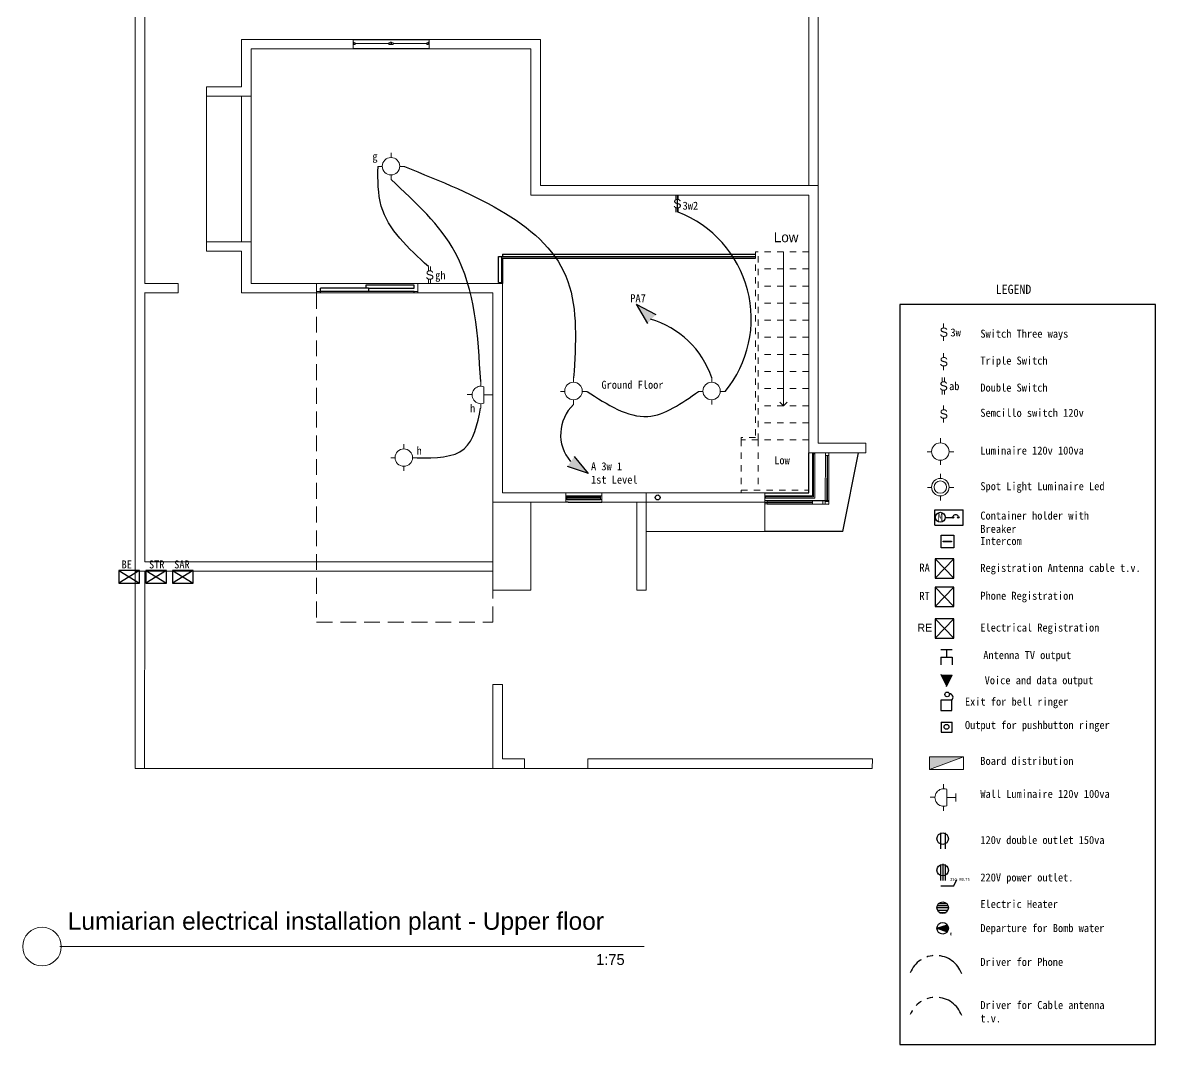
# Model space of a CAD drawing. Header units: inches. Extents: x 41 to 213, y -29 to -2.
# Drawn here: x 86.29 to 104.18, y -28.76 to -12.62 of the extents above; entities that cross this region are included whole.
import ezdxf

# ---------------------------------------------------------------- set-up
doc = ezdxf.new("R2010")
doc.units = ezdxf.units.IN
doc.header["$MEASUREMENT"] = 0
for name, pattern in [('ACAD_ISO04W100', [30, 24, -3, 0, -3]), ('ACAD_ISO05W100', [33, 24, -3, 0, -3, 0, -3]), ('DASHED', [0.75, 0.5, -0.25]), ('HIDDEN', [0.375, 0.25, -0.125]), ('Overhead', [0.003969, 0.002381, -0.001587])]:
    doc.linetypes.add(name, pattern=pattern)
for name, color, linetype in [('04', 4, 'Continuous'), ('ELECTRICAS', 3, 'DASHED'), ('ELIGHTCLG', 3, 'Continuous'), ('ESWITCH', 2, 'Continuous'), ('L-LUMINARIAS', 6, 'Continuous')]:
    doc.layers.add(name, color=color, linetype=linetype)
for name, color, linetype, lineweight in [('A-FLORHRM', 1, 'Continuous', 9), ('A-FLORSTM', 2, 'Continuous', 9), ('A-GLAZIDM', 7, 'Continuous', 0), ('A-SECTMBM', 5, 'Overhead', 9), ('DIM', 6, 'Continuous', 18), ('inne_gulv', 252, 'Continuous', 15), ('LEYENDA', 161, 'Continuous', 20), ('SectionCutEdges', 6, 'Continuous', 35), ('TARJETA', 7, 'Continuous', 0), ('textos', 7, 'Continuous', 18)]:
    doc.layers.add(name, color=color, linetype=linetype, lineweight=lineweight)
doc.styles.add('ARCHISEL', font='archisel.shx', dxfattribs={"height": 0.55})
doc.styles.add('F-1', font='arial.ttf', dxfattribs={"height": 0.3})

# ---------------------------------------------------------------- blocks, each defined once
blk = doc.blocks.new('wind')
for p, q in [((108.159, 25.319), (108.159, 24.119)), ((108.309, 24.119), (108.309, 25.319))]:
    blk.add_line(p, q)
at = {"layer": 'A-GLAZIDM', "lineweight": 18}
for p, q in [((108.231, 25.307), (108.231, 25.282)), ((108.231, 25.307), (108.267, 25.307)), ((108.256, 25.282), (108.231, 25.282)), ((108.244, 25.282), (108.244, 24.754)), ((108.256, 25.307), (108.256, 25.282)), ((108.267, 25.318), (108.267, 25.307)), ((108.231, 24.754), (108.231, 24.683)), ((108.256, 24.754), (108.231, 24.754)), ((108.231, 24.729), (108.267, 24.729)), ((108.231, 24.708), (108.267, 24.708)), ((108.256, 24.683), (108.231, 24.683)), ((108.244, 24.683), (108.244, 24.155)), ((108.256, 24.754), (108.256, 24.729)), ((108.256, 24.683), (108.256, 24.708)), ((108.267, 24.729), (108.267, 24.708)), ((108.256, 24.155), (108.231, 24.155)), ((108.231, 24.13), (108.231, 24.155)), ((108.256, 24.13), (108.256, 24.155)), ((108.231, 24.13), (108.267, 24.13)), ((108.267, 24.119), (108.267, 24.13))]:
    blk.add_line(p, q, dxfattribs=at)
at = {"layer": 'A-GLAZIDM'}
for p, q in [((108.231, 24.729), (108.231, 24.708)), ((108.267, 24.729), (108.231, 24.729)), ((108.231, 24.708), (108.267, 24.708)), ((108.267, 24.708), (108.267, 24.729))]:
    blk.add_line(p, q, dxfattribs=at)
blk = doc.blocks.new('luminaria techo')
at = {"layer": 'LEYENDA', "color": 2}
for p, q in [((-80.776, 181.987), (-80.776, 181.938)), ((-80.87, 181.844), (-80.915, 181.844)), ((-80.686, 181.843), (-80.636, 181.843)), ((-80.777, 181.755), (-80.777, 181.706))]:
    blk.add_line(p, q, dxfattribs=at)
blk.add_circle((-80.778, 181.847), 0.092, dxfattribs=at)
blk = doc.blocks.new('asdhteas')
at = {"layer": 'LEYENDA', "color": 2}
for p, q in [((128.834, 35.533), (128.834, 35.607)), ((128.883, 35.265), (128.883, 35.524)), ((129.027, 35.33), (129.027, 35.46)), ((128.698, 35.4), (128.622, 35.4)), ((128.834, 35.184), (128.834, 35.258)), ((128.883, 35.395), (129.027, 35.395))]:
    blk.add_line(p, q, dxfattribs=at)
blk.add_arc((128.836, 35.395), 0.138, 69.9818, 290.0182, dxfattribs=at)
blk = doc.blocks.new('int. doble')
at = {"layer": 'LEYENDA'}
for p, q in [((847.494, 665.809), (847.422, 665.809)), ((847.494, 665.775), (847.423, 665.775)), ((847.692, 665.775), (847.622, 665.775)), ((847.69, 665.809), (847.63, 665.809))]:
    blk.add_line(p, q, dxfattribs=at)
at = {"layer": 'LEYENDA', "style": 'F-1'}
blk.add_text('S', height=0.144, rotation=90, dxfattribs=at).set_placement((847.629, 665.729))
blk = doc.blocks.new('int. simple')
at = {"layer": 'LEYENDA'}
for p, q in [((-80.385, 188.306), (-80.385, 188.346)), ((-80.385, 188.166), (-80.385, 188.206))]:
    blk.add_line(p, q, dxfattribs=at)
at = {"layer": 'LEYENDA', "style": 'F-1'}
blk.add_text('S', height=0.096, dxfattribs=at).set_placement((-80.425, 188.208))
blk = doc.blocks.new('dist')
blk.add_hatch(color=256).paths.add_polyline_path([(161.974, 35.87), (161.974, 35.667), (162.511, 35.87)])
blk.add_line((162.511, 35.87, 0), (161.974, 35.667, 0))
at = {"elevation": 0}
blk.add_lwpolyline([(161.974, 35.87), (161.974, 35.667), (162.511, 35.667), (162.511, 35.87)], close=True, dxfattribs=at)
blk = doc.blocks.new('ledsopt')
at = {"layer": 'LEYENDA', "color": 2}
for p, q in [((-359.734, -89.575, 0), (-359.734, -89.649, 0)), ((-359.874, -89.79, 0), (-359.941, -89.79, 0)), ((-359.734, -89.923, 0), (-359.734, -89.998, 0)), ((-359.598, -89.791, 0), (-359.523, -89.791, 0))]:
    blk.add_line(p, q, dxfattribs=at)
for radius in [0.138, 0.098]:
    blk.add_circle((-359.736, -89.785, 0), radius, dxfattribs=at)
blk = doc.blocks.new('iinerco')
at = {"layer": 'ELIGHTCLG'}
for p, q in [((-359.353, -99.702), (-359.531, -99.702)), ((-359.531, -99.702), (-359.531, -99.864)), ((-359.353, -99.864), (-359.353, -99.702)), ((-359.531, -99.864), (-359.353, -99.864)), ((-359.526, -100.048), (-359.526, -100.209)), ((-359.526, -100.048), (-359.526, -100.209)), ((-359.526, -100.048), (-359.349, -100.048)), ((-359.349, -100.209), (-359.349, -100.048)), ((-359.349, -100.209), (-359.349, -100.048)), ((-359.526, -100.209), (-359.349, -100.209))]:
    blk.add_line(p, q, dxfattribs=at)
for centre, radius in [((-359.429, -99.612), 0.0368), ((-359.439, -100.124), 0.0386), ((-359.439, -100.124), 0.0386)]:
    blk.add_circle(centre, radius, dxfattribs=at)
blk.add_arc((-359.396, -99.661), 0.0595, 316.3607, 87.8505, dxfattribs=at)
blk = doc.blocks.new('INT')
at = {"layer": 'ESWITCH'}
blk.add_lwpolyline([(-0.225, 0.225), (0, 0.225), (0, 0), (-0.225, 0)], close=True, dxfattribs=at)
at = {"layer": 'L-LUMINARIAS'}
blk.add_lwpolyline([(-0.187, 0.119), (-0.04, 0.119), (-0.04, 0.107), (-0.187, 0.107)], close=True, dxfattribs=at)

msp = doc.modelspace()

# ---------------------------------------------------------------- hatches: boundary and pattern name
for points in [[(96.159, -17.368), (96.293, -17.229), (95.984, -17.066)], [(95.008, -19.469), (94.897, -19.627), (95.228, -19.741)], [(100.973, -22.918), (100.791, -22.918), (100.882, -23.101)], [(100.896, -26.869), (100.731, -26.922), (100.896, -26.976)]]:
    msp.add_hatch(color=256).paths.add_polyline_path(points)

# ---------------------------------------------------------------- linework, layer by layer
for p, q in [((96.628, -15.342), (96.628, -15.612)), ((93.81, -16.722), (93.81, -16.309)), ((93.81, -16.309), (93.863, -16.309)), ((93.863, -16.722), (93.863, -16.309)), ((93.869, -16.277), (94.47, -16.277)), ((93.869, -16.277), (93.869, -16.309)), ((93.869, -16.309), (94.47, -16.309)), ((93.87, -16.34), (94.47, -16.34)), ((93.87, -16.34), (93.87, -16.707)), ((94.47, -16.277), (94.993, -16.277)), ((94.47, -16.309), (94.993, -16.309)), ((94.47, -16.34), (97.868, -16.34)), ((94.993, -16.277), (95.892, -16.277)), ((94.993, -16.309), (95.892, -16.309)), ((95.892, -16.277), (96.791, -16.277)), ((95.892, -16.309), (96.791, -16.309)), ((96.791, -16.277), (97.868, -16.277)), ((96.791, -16.309), (97.868, -16.309)), ((90.996, -16.862), (90.996, -16.812)), ((91.715, -16.812), (90.996, -16.812)), ((91.715, -16.762), (91.715, -16.812)), ((92.475, -16.762), (91.715, -16.762)), ((91.756, -16.812), (91.715, -16.812)), ((91.756, -16.812), (91.756, -16.862)), ((91.756, -16.812), (92.475, -16.812)), ((92.475, -16.812), (92.475, -16.762)), ((93.81, -16.722), (93.863, -16.722)), ((93.87, -16.707), (93.87, -16.737)), ((91.756, -16.862), (90.996, -16.862)), ((90.996, -16.887), (90.996, -16.862)), ((92.475, -16.862), (91.756, -16.862)), ((92.475, -16.887), (92.475, -16.862)), ((95.984, -17.066), (96.159, -17.368)), ((95.984, -17.066), (96.293, -17.229)), ((95.228, -19.741), (95.008, -19.469)), ((98.708, -20.043), (98.708, -19.412)), ((99.243, -20.656), (99.495, -19.413)), ((95.228, -19.741), (94.897, -19.627)), ((94.909, -20.193), (94.87, -20.193)), ((94.889, -20.092), (95.421, -20.093)), ((95.421, -20.12), (94.889, -20.119)), ((95.421, -20.129), (94.889, -20.128)), ((94.889, -20.148), (95.421, -20.149)), ((94.909, -20.193), (94.927, -20.193)), ((94.927, -20.193), (95.009, -20.193)), ((95.009, -20.193), (95.44, -20.193)), ((98.012, -20.043), (98.291, -20.043)), ((98.012, -20.193), (98.291, -20.193)), ((98.013, -20.193), (98.012, -20.193)), ((98.048, -20.165), (98.291, -20.165)), ((98.05, -20.043), (98.291, -20.043)), ((98.291, -20.043), (98.678, -20.043)), ((98.291, -20.043), (98.708, -20.043)), ((98.291, -20.165), (99.024, -20.167)), ((98.678, -20.043), (98.708, -20.043)), ((98.048, -20.22), (99.023, -20.222)), ((100.864, -20.432), (100.973, -20.432)), ((99.243, -20.656), (98.012, -20.656)), ((100.702, -21.085), (100.998, -21.39)), ((100.702, -21.39), (100.998, -21.085)), ((87.815, -21.272), (88.141, -21.473)), ((88.141, -21.272), (87.815, -21.473)), ((88.239, -21.272), (88.564, -21.473)), ((88.564, -21.272), (88.239, -21.473)), ((88.663, -21.272), (88.988, -21.473)), ((88.988, -21.272), (88.663, -21.473)), ((100.702, -21.533), (100.998, -21.838)), ((100.702, -21.838), (100.998, -21.533)), ((100.702, -22.034), (100.998, -22.339)), ((100.702, -22.339), (100.998, -22.034)), ((100.791, -22.521), (100.973, -22.521)), ((100.882, -22.521), (100.882, -22.642)), ((100.791, -22.642), (100.791, -22.763)), ((100.791, -22.642), (100.973, -22.642)), ((100.973, -22.642), (100.973, -22.763)), ((100.791, -22.908, 0), (100.882, -23.091, 0)), ((100.882, -23.101, 0), (100.973, -22.918, 0)), ((100.785, -25.416, 0), (100.785, -25.67, 0)), ((100.86, -25.416, 0), (100.86, -25.67, 0)), ((100.785, -25.915, 0), (100.785, -26.168, 0)), ((100.824, -25.906, 0), (100.824, -26.168, 0)), ((100.86, -25.915, 0), (100.86, -26.168, 0)), ((100.794, -26.252), (100.996, -26.252)), ((100.996, -26.252), (101.046, -26.153)), ((100.731, -26.595), (100.913, -26.595)), ((100.738, -26.562), (100.906, -26.562)), ((100.74, -26.636), (100.904, -26.636)), ((100.761, -26.53), (100.883, -26.53)), ((100.768, -26.671), (100.876, -26.671)), ((100.731, -26.922, 0), (100.896, -26.869, 0)), ((100.731, -26.922, 0), (100.896, -26.976, 0)), ((100.896, -26.976, 0), (100.896, -26.869, 0))]:
    msp.add_line(p, q)
at = {"elevation": 0}
msp.add_lwpolyline([(100.147, -28.756), (104.18, -28.756), (104.18, -17.071), (100.147, -17.071)], close=True, dxfattribs=at)
for points in [[(100.702, -21.39), (100.998, -21.39), (100.998, -21.085), (100.702, -21.085)], [(87.815, -21.473), (88.141, -21.473), (88.141, -21.272), (87.815, -21.272)], [(88.239, -21.473), (88.564, -21.473), (88.564, -21.272), (88.239, -21.272)], [(88.663, -21.473), (88.988, -21.473), (88.988, -21.272), (88.663, -21.272)], [(100.702, -21.838), (100.998, -21.838), (100.998, -21.533), (100.702, -21.533)], [(100.702, -22.339), (100.998, -22.339), (100.998, -22.034), (100.702, -22.034)]]:
    msp.add_lwpolyline(points, close=True)
for centre, radius in [((100.785, -20.431), 0.0788), ((100.986, -20.432), 0.0133), ((101.069, -20.432), 0.0133), ((100.822, -25.507, 0), 0.0911), ((100.822, -26.005, 0), 0.0911), ((100.822, -26.597, 0), 0.0911), ((100.822, -26.922, 0), 0.0911)]:
    msp.add_circle(centre, radius)
for centre, radius, start, end in [((95.993, -17.294), 1.806, 320.5265, 68.8199), ((95.814, -18.682), 1.435, 18.5327, 74.0904), ((95.444, -19.125), 0.655, 133.3251, 220.5141), ((101.028, -20.449), 0.0573, 45.1904, 137.3742)]:
    msp.add_arc(centre, radius, start, end)
for points in [[(92.702, -16.47), (91.957, -15.514), (91.906, -14.89)], [(92.324, -14.891), (94.905, -16.706), (94.995, -18.226)], [(93.527, -18.286), (93.123, -16.246), (92.113, -15.097)], [(95.206, -18.442), (96.164, -18.838), (96.968, -18.442)], [(92.526, -19.493), (93.268, -19.347), (93.526, -18.709)]]:
    msp.add_spline(points, degree=3)
at = {"layer": '04', "color": 43, "ltscale": 0.25}
for p, q in [((100.696, -20.556), (100.696, -20.311)), ((100.696, -20.311), (101.148, -20.311)), ((101.148, -20.556), (101.148, -20.311)), ((100.696, -20.556), (101.148, -20.556))]:
    msp.add_line(p, q, dxfattribs=at)
at = {"layer": 'A-FLORHRM', "linetype": 'Overhead'}
for p, q in [((97.868, -16.238), (97.868, -19.168)), ((97.908, -19.208), (97.908, -16.238)), ((97.868, -19.168), (97.638, -19.168)), ((97.638, -19.208), (97.638, -19.168)), ((97.908, -19.208), (97.638, -19.208)), ((97.868, -19.208), (97.908, -19.208)), ((97.638, -20.003), (98.708, -20.003)), ((97.638, -20.003), (97.638, -20.043)), ((97.638, -20.043), (98.708, -20.043))]:
    msp.add_line(p, q, dxfattribs=at)
at = {"layer": 'A-FLORSTM'}
for p in [(98.308, -16.238), (98.25, -18.611), (98.365, -18.611)]:
    msp.add_line(p, (98.308, -18.668), dxfattribs=at)
at = {"layer": 'A-SECTMBM'}
for p, q in [((98.708, -16.238), (97.908, -16.238)), ((98.708, -16.508), (97.908, -16.508)), ((98.708, -16.778), (97.908, -16.778)), ((98.708, -17.048), (97.908, -17.048)), ((98.708, -17.318), (97.908, -17.318)), ((98.708, -17.588), (97.908, -17.588)), ((98.708, -17.858), (97.908, -17.858)), ((98.708, -18.128), (97.908, -18.128)), ((98.708, -18.398), (97.908, -18.398)), ((98.708, -18.668), (97.908, -18.668)), ((98.708, -18.938), (97.908, -18.938)), ((97.908, -19.208), (97.638, -19.208)), ((97.638, -19.208), (97.638, -20.003)), ((98.708, -19.208), (97.908, -19.208)), ((97.908, -19.208), (97.908, -20.003))]:
    msp.add_line(p, q, dxfattribs=at)
at = {"layer": 'DIM', "color": 9, "lineweight": 13}
msp.add_line((86.883, -27.211), (96.106, -27.211), dxfattribs=at)
msp.add_circle((86.6, -27.211), 0.305, dxfattribs=at)
at = {"layer": 'ELECTRICAS', "color": 0, "linetype": 'ACAD_ISO04W100', "ltscale": 0.02}
msp.add_arc((100.713, -27.786, 0), 0.434, 19.4762, 158.3419, dxfattribs=at)
at = {"layer": 'ELECTRICAS', "color": 0, "linetype": 'ACAD_ISO05W100', "ltscale": 0.02}
msp.add_arc((100.713, -28.446, 0), 0.434, 19.4762, 158.3419, dxfattribs=at)
at = {"layer": 'ELIGHTCLG'}
msp.add_circle((96.322, -20.117), 0.0386, dxfattribs=at)
at = {"layer": 'inne_gulv'}
for p, q in [((98.858, -15.19), (98.858, -5.464)), ((98.708, -5.604), (98.708, -15.19)), ((88.222, -16.737), (88.222, -8.814)), ((88.072, -16.737), (88.072, -8.964)), ((89.199, -13.779), (89.199, -16.079)), ((89.752, -16.079), (89.752, -13.779)), ((89.902, -13.779), (89.902, -16.079)), ((97.868, -16.238), (97.908, -16.238)), ((88.07, -16.737), (88.072, -16.737)), ((88.072, -20.863), (88.072, -16.737)), ((88.222, -16.737), (88.752, -16.737)), ((88.752, -16.887), (88.752, -16.737)), ((90.936, -16.737), (92.536, -16.737)), ((88.22, -16.887), (88.752, -16.887)), ((88.222, -21.133), (88.222, -16.887)), ((90.936, -16.887), (92.536, -16.887)), ((98.969, -20.166), (98.97, -19.439)), ((99.023, -20.182), (99.025, -19.453)), ((98.995, -20.222), (98.995, -20.223)), ((99.004, -20.222), (99.004, -20.223)), ((88.072, -21.013), (88.072, -20.863)), ((88.072, -21.283), (88.072, -21.013)), ((88.07, -24.396), (88.072, -21.283)), ((88.072, -21.283), (88.222, -21.283)), ((88.222, -21.283), (88.22, -24.396)), ((93.72, -21.133), (88.222, -21.133)), ((93.72, -21.283), (88.222, -21.283)), ((93.87, -23.073), (93.72, -23.073)), ((93.72, -24.246), (93.72, -23.073)), ((93.87, -23.073), (93.87, -24.246)), ((93.72, -24.246), (93.72, -24.396)), ((93.87, -24.246), (94.22, -24.246)), ((94.22, -24.246), (94.22, -24.396)), ((95.22, -24.246), (99.715, -24.246)), ((95.22, -24.246), (95.22, -24.396)), ((99.715, -24.246), (99.71, -24.396)), ((88.22, -24.396), (88.07, -24.396)), ((88.22, -24.396), (93.72, -24.396)), ((93.72, -24.396), (94.22, -24.396)), ((94.22, -24.396), (95.22, -24.396)), ((95.22, -24.396), (99.71, -24.396))]:
    msp.add_line(p, q, dxfattribs=at)
at = {"layer": 'inne_gulv', "linetype": 'HIDDEN'}
for p, q in [((90.936, -16.887), (90.936, -22.087)), ((93.72, -22.087), (93.72, -21.583)), ((90.936, -22.087), (93.72, -22.087))]:
    msp.add_line(p, q, dxfattribs=at)
at = {"layer": 'SectionCutEdges', "lineweight": 13}
for p, q in [((91.511, -12.883), (89.752, -12.883)), ((89.752, -13.629), (89.752, -12.883)), ((91.511, -13.033), (89.902, -13.033)), ((89.902, -13.033), (89.902, -13.779)), ((91.511, -13.033), (91.511, -12.883)), ((94.32, -12.883), (92.711, -12.883)), ((92.711, -13.033), (92.711, -12.883)), ((94.32, -13.033), (92.711, -13.033)), ((94.32, -12.883), (94.47, -12.883)), ((94.32, -15.34), (94.32, -13.033)), ((94.47, -12.883), (94.47, -15.19)), ((89.199, -13.629), (89.199, -13.779)), ((89.452, -13.629), (89.199, -13.629)), ((89.752, -13.629), (89.452, -13.629)), ((89.902, -13.779), (89.199, -13.779)), ((94.47, -15.19), (98.708, -15.19)), ((98.708, -15.19), (98.858, -15.19)), ((98.858, -15.19), (98.858, -15.34)), ((98.708, -15.34), (94.32, -15.34)), ((98.708, -15.34), (98.708, -18.2)), ((98.858, -15.34), (98.858, -19.262)), ((89.199, -16.079), (89.199, -16.229)), ((89.902, -16.079), (89.199, -16.079)), ((89.902, -16.079), (89.902, -16.41)), ((89.452, -16.229), (89.199, -16.229)), ((89.752, -16.229), (89.452, -16.229)), ((89.752, -16.229), (89.752, -16.41)), ((89.752, -16.887), (89.752, -16.41)), ((89.902, -16.41), (89.902, -16.737)), ((89.902, -16.737), (90.936, -16.737)), ((90.936, -16.737), (90.936, -16.862)), ((92.536, -16.737), (93.72, -16.737)), ((92.536, -16.887), (92.536, -16.737)), ((93.72, -16.737), (93.87, -16.737)), ((93.87, -16.737), (93.87, -17.511)), ((89.752, -16.887), (89.902, -16.887)), ((89.902, -16.887), (90.936, -16.887)), ((90.936, -16.862), (90.936, -16.887)), ((90.996, -16.862), (90.936, -16.862)), ((90.936, -16.887), (90.996, -16.887)), ((92.536, -16.862), (92.475, -16.862)), ((92.475, -16.887), (92.536, -16.887)), ((92.536, -16.887), (92.536, -16.862)), ((93.69, -16.887), (92.536, -16.887)), ((93.72, -16.887), (93.69, -16.887)), ((93.72, -16.887), (93.72, -17.511)), ((93.72, -17.511), (93.72, -20.193)), ((93.87, -17.511), (93.87, -19.511)), ((98.708, -19.412), (98.708, -18.2)), ((99.608, -19.262), (98.858, -19.262)), ((99.608, -19.412), (99.608, -19.262)), ((98.708, -19.412), (99.608, -19.412)), ((98.765, -19.412), (98.765, -19.427)), ((98.784, -19.412), (98.765, -19.412)), ((98.765, -19.427), (98.765, -20.091)), ((98.784, -19.427), (98.765, -19.427)), ((98.803, -19.412), (98.784, -19.412)), ((98.803, -19.427), (98.784, -19.427)), ((98.784, -19.427), (98.784, -20.029)), ((98.803, -19.412), (98.803, -19.427)), ((98.803, -19.427), (98.803, -20.126)), ((98.97, -19.453), (98.97, -19.412)), ((98.97, -19.412), (99.026, -19.412)), ((98.997, -19.453), (98.97, -19.453)), ((98.997, -19.453), (98.995, -20.167)), ((98.997, -19.453), (99.005, -19.453)), ((99.005, -19.453), (99.004, -20.167)), ((99.026, -19.453), (99.005, -19.453)), ((99.026, -19.412), (99.026, -19.453)), ((93.87, -19.511), (93.87, -20.043)), ((98.784, -20.029), (98.784, -20.11)), ((93.72, -21.133), (93.72, -20.193)), ((93.72, -20.193), (93.87, -20.193)), ((93.876, -20.043), (93.87, -20.043)), ((93.87, -20.193), (94.32, -20.193)), ((93.876, -20.043), (94.87, -20.043)), ((94.32, -20.193), (94.32, -21.583)), ((94.647, -20.193), (94.32, -20.193)), ((94.73, -20.193), (94.647, -20.193)), ((94.748, -20.193), (94.73, -20.193)), ((94.87, -20.193), (94.748, -20.193)), ((94.87, -20.043), (95.44, -20.043)), ((94.87, -20.043), (94.87, -20.172)), ((94.87, -20.092), (94.889, -20.092)), ((94.889, -20.148), (94.87, -20.148)), ((94.87, -20.172), (94.87, -20.193)), ((94.889, -20.092), (94.889, -20.119)), ((94.889, -20.128), (94.889, -20.119)), ((94.889, -20.128), (94.889, -20.148)), ((95.421, -20.12), (95.421, -20.093)), ((95.421, -20.093), (95.44, -20.093)), ((95.421, -20.12), (95.421, -20.129)), ((95.421, -20.149), (95.421, -20.129)), ((95.44, -20.149), (95.421, -20.149)), ((95.44, -20.043), (95.44, -20.149)), ((95.44, -20.043), (95.818, -20.043)), ((95.44, -20.093), (95.44, -20.093)), ((95.44, -20.193), (95.44, -20.149)), ((95.44, -20.149), (95.44, -20.149)), ((95.824, -20.193), (95.44, -20.193)), ((95.824, -20.043), (95.818, -20.043)), ((98.012, -20.043), (95.824, -20.043)), ((95.99, -20.193), (95.824, -20.193)), ((95.99, -20.193), (96.14, -20.193)), ((95.99, -20.193), (95.99, -20.587)), ((96.14, -20.043), (96.462, -20.043)), ((96.14, -20.193), (96.14, -20.043)), ((98.008, -20.193), (96.14, -20.193)), ((96.14, -20.193), (96.14, -20.443)), ((96.462, -20.193), (96.14, -20.193)), ((96.462, -20.043), (97.868, -20.043)), ((98.008, -20.043), (97.868, -20.043)), ((98.012, -20.193), (97.868, -20.193)), ((98.008, -20.043), (98.012, -20.043)), ((98.012, -20.193), (98.008, -20.193)), ((98.05, -20.043), (98.012, -20.043)), ((98.012, -20.043), (98.012, -20.193)), ((98.012, -20.043), (98.012, -20.193)), ((98.765, -20.091), (98.012, -20.091)), ((98.803, -20.126), (98.012, -20.126)), ((98.012, -20.22), (98.012, -20.193)), ((98.012, -20.22), (98.013, -20.193)), ((98.013, -20.165), (98.048, -20.165)), ((98.013, -20.193), (98.013, -20.165)), ((98.022, -20.091), (98.022, -20.126)), ((98.784, -20.11), (98.022, -20.11)), ((98.048, -20.165), (98.048, -20.191)), ((98.765, -20.193), (98.048, -20.191)), ((98.048, -20.193), (98.048, -20.191)), ((98.048, -20.2), (98.048, -20.193)), ((98.765, -20.201), (98.048, -20.2)), ((98.048, -20.2), (98.048, -20.22)), ((98.765, -20.166), (98.765, -20.222)), ((98.932, -20.167), (98.968, -20.167)), ((98.932, -20.193), (98.932, -20.167)), ((98.932, -20.193), (98.932, -20.202)), ((98.932, -20.222), (98.932, -20.202)), ((98.968, -20.167), (98.968, -20.182)), ((98.968, -20.223), (98.968, -20.182)), ((98.968, -20.182), (98.994, -20.182)), ((99.003, -20.182), (98.994, -20.182)), ((99.003, -20.182), (99.023, -20.182)), ((99.023, -20.182), (99.023, -20.223)), ((98.048, -20.22), (98.012, -20.22)), ((98.012, -20.656), (98.012, -20.22)), ((98.968, -20.223), (98.932, -20.222)), ((99.023, -20.223), (98.968, -20.223)), ((96.14, -20.443), (96.14, -20.863)), ((95.99, -20.635), (95.99, -20.587)), ((95.99, -20.635), (95.99, -20.635)), ((95.99, -20.635), (95.99, -20.635)), ((95.99, -20.635), (95.99, -20.638)), ((95.99, -20.64), (95.99, -20.638)), ((95.99, -20.638), (95.99, -20.638)), ((95.99, -20.64), (95.99, -20.64)), ((95.99, -20.738), (95.99, -20.64)), ((95.99, -20.738), (95.99, -20.738)), ((95.99, -20.738), (95.99, -20.751)), ((96.14, -20.656), (98.012, -20.656)), ((95.99, -20.751), (95.99, -20.751)), ((95.99, -20.794), (95.99, -20.751)), ((95.99, -20.794), (95.99, -20.794)), ((95.99, -20.794), (95.99, -20.794)), ((95.99, -20.794), (95.99, -20.794)), ((95.99, -20.852), (95.99, -20.794)), ((95.99, -20.852), (95.99, -20.852)), ((95.99, -20.852), (95.99, -20.869)), ((95.99, -20.869), (95.99, -20.869)), ((95.99, -20.869), (95.99, -20.874)), ((95.99, -20.875), (95.99, -20.874)), ((95.99, -20.879), (95.99, -20.875)), ((95.99, -20.879), (95.99, -20.879)), ((95.99, -20.879), (95.99, -20.882)), ((95.99, -20.882), (95.99, -20.882)), ((95.99, -20.882), (95.99, -20.894)), ((95.99, -20.894), (95.99, -20.894)), ((95.99, -20.894), (95.99, -20.915)), ((95.99, -20.915), (95.99, -20.915)), ((95.99, -20.925), (95.99, -20.915)), ((95.99, -20.925), (95.99, -20.925)), ((95.99, -20.925), (95.99, -20.94)), ((96.14, -21.297), (96.14, -20.863)), ((95.99, -20.94), (95.99, -20.94)), ((95.99, -20.971), (95.99, -20.94)), ((95.99, -20.971), (95.99, -20.971)), ((95.99, -20.971), (95.99, -20.975)), ((95.99, -20.975), (95.99, -20.975)), ((95.99, -20.975), (95.99, -20.975)), ((95.99, -20.975), (95.99, -21.023)), ((95.99, -21.023), (95.99, -21.023)), ((95.99, -21.038), (95.99, -21.023)), ((95.99, -21.038), (95.99, -21.038)), ((95.99, -21.07), (95.99, -21.038)), ((95.99, -21.07), (95.99, -21.07)), ((95.99, -21.083), (95.99, -21.07)), ((95.99, -21.085), (95.99, -21.083)), ((95.99, -21.083), (95.99, -21.083)), ((95.99, -21.085), (95.99, -21.085)), ((95.99, -21.095), (95.99, -21.085)), ((95.99, -21.095), (95.99, -21.095)), ((95.99, -21.095), (95.99, -21.16)), ((93.72, -21.133), (93.72, -21.283)), ((93.72, -21.283), (93.72, -21.583)), ((95.99, -21.16), (95.99, -21.16)), ((95.99, -21.263), (95.99, -21.16)), ((95.99, -21.263), (95.99, -21.263)), ((95.99, -21.263), (95.99, -21.297)), ((95.99, -21.297), (95.99, -21.583)), ((96.14, -21.297), (96.14, -21.583)), ((94.32, -21.583), (93.72, -21.583)), ((96.14, -21.583), (95.99, -21.583))]:
    msp.add_line(p, q, dxfattribs=at)

# ---------------------------------------------------------------- block references
at = {"xscale": -1, "rotation": 270}
msp.add_blockref('wind', (67.392, -121.192), dxfattribs=at)
at = {"rotation": 270}
for p in [(-569.164, 832.08), (-573.073, 830.953), (-564.959, 829.2, 0)]:
    msp.add_blockref('int. doble', p, dxfattribs=at)
at = {"xscale": 1.5, "yscale": 1.5, "zscale": 1.5}
for p in [(221.41, -299.891, 0), (221.41, -300.358, 0), (221.41, -301.184, 0)]:
    msp.add_blockref('int. simple', p, dxfattribs=at)
msp.add_blockref('iinerco', (460.322, 76.383))
at = {"layer": 'inne_gulv'}
for name, p in [('asdhteas', (-35.307, -53.893)), ('ledsopt', (460.521, 69.831, 0)), ('dist', (-61.358, -60.082, 0)), ('asdhteas', (-27.998, -60.252, 0))]:
    msp.add_blockref(name, p, dxfattribs=at)
at = {"layer": 'L-LUMINARIAS', "xscale": 0.8910597757501932, "yscale": 0.8910597757501932, "zscale": 0.8910597757501932}
msp.add_blockref('INT', (100.998, -20.915), dxfattribs=at)
at = {"layer": 'LEYENDA', "xscale": 1.5, "yscale": 1.5, "zscale": 1.5}
for p in [(213.278, -287.656), (216.159, -291.207), (218.34, -291.207), (213.48, -292.258), (221.952, -292.163)]:
    msp.add_blockref('luminaria techo', p, dxfattribs=at)

# ---------------------------------------------------------------- texts
at = {"lineweight": 9, "insert": (87.007, -26.669), "char_height": 0.27677, "width": 9.28679, "attachment_point": 1}
msp.add_mtext('{\\fArial|b0|i0|c0|p34;Lumiarian electrical installation plant - Upper floor}', dxfattribs=at)
at = {"layer": 'A-FLORSTM', "insert": (98.545, -15.927), "char_height": 0.1588, "width": 0.36671, "attachment_point": 3, "line_spacing_factor": 0.938532, "bg_fill": 3, "box_fill_scale": 1.25, "bg_fill_color": 0, "bg_fill_transparency": 0}
msp.add_mtext('Low', dxfattribs=at)
at = {"layer": 'TARJETA', "color": 3, "style": 'ARCHISEL'}
msp.add_text('1:75', height=0.173, rotation=0.024, dxfattribs=at).set_placement((95.35, -27.502))
at = {"layer": 'textos', "color": 6}
msp.add_text('RE', height=0.1264, dxfattribs=at).set_placement((100.422, -22.237))
at = {"layer": 'textos', "attachment_point": 1}
for s, insert, char_height, width in [('{\\fBatangChe|b0|i0|c0|p49;\\C6;g}', (91.817, -14.665), 0.1264, 2.07666), ('{\\fBatangChe|b0|i0|c0|p49;\\C6;3w2}', (96.715, -15.445, 0), 0.1264, 2.07666), ('{\\fBatangChe|b0|i0|c0|p49;\\C6;gh}', (92.809, -16.544), 0.1264, 2.07666), ('{\\fBatangChe|b0|i0|c0|p49;\\C6;LEGEND}', (101.66, -16.757, 0), 0.14469, 2.41476), ('{\\fBatangChe|b0|i0|c0|p49;\\C6;PA7}', (95.889, -16.907, 0), 0.1264, 2.07666), ('{\\fBatangChe|b0|i0|c0|p49;\\C6;3w}', (100.945, -17.448, 0), 0.1264, 2.07666), ('{\\fBatangChe|b0|i0|c0|p49;\\C6;Switch Three ways}', (101.417, -17.467, 0), 0.1264, 2.10957), ('{\\fBatangChe|b0|i0|c0|p49;\\C6;Triple Switch}', (101.417, -17.892, 0), 0.1264, 2.10957), ('{\\fBatangChe|b0|i0|c0|p49;\\C6;Ground Floor}', (95.434, -18.274), 0.1264, 2.07666), ('{\\fBatangChe|b0|i0|c0|p49;\\C6;ab}', (100.923, -18.296, 0), 0.1264, 2.07666), ('{\\fBatangChe|b0|i0|c0|p49;\\C6;Double Switch}', (101.417, -18.319, 0), 0.1264, 2.10957), ('{\\fBatangChe|b0|i0|c0|p49;\\C6;h}', (93.359, -18.645), 0.1264, 2.07666), ('{\\fBatangChe|b0|i0|c0|p49;\\C6;Semcillo switch 120v}', (101.417, -18.717, 0), 0.1264, 2.10957), ('{\\fBatangChe|b0|i0|c0|p49;\\C6;h}', (92.514, -19.313), 0.1264, 2.07666), ('{\\fBatangChe|b0|i0|c0|p49;\\C6;Luminaire 120v 100va}', (101.417, -19.313, 0), 0.1264, 2.07666), ('{\\fBatangChe|b0|i0|c0|p49;\\C6;Low}', (98.162, -19.467), 0.1264, 2.07666), ('{\\fBatangChe|b0|i0|c0|p49;\\C6;A 3w 1\\P1st Level}', (95.269, -19.562, 0), 0.1264, 2.16924), ('{\\fBatangChe|b0|i0|c0|p49;\\C6;Spot Light Luminaire Led }', (101.417, -19.876, 0), 0.1264, 2.07666), ('{\\fBatangChe|b0|i0|c0|p49;\\C6;M}', (100.743, -20.364), 0.1264, 2.07666), ('{\\fBatangChe|b0|i0|c0|p49;\\C6;Container holder with Breaker }', (101.417, -20.34, 0), 0.1264, 2.23063), ('{\\fBatangChe|b0|i0|c0|p49;\\C6;Intercom}', (101.417, -20.743, 0), 0.1264, 2.07666), ('{\\fBatangChe|b0|i0|c0|p49;\\C6;BE}', (87.856, -21.112), 0.1264, 2.07666), ('{\\fBatangChe|b0|i0|c0|p49;\\C6;STR}', (88.289, -21.112), 0.1264, 2.07666), ('{\\fBatangChe|b0|i0|c0|p49;\\C6;SAR}', (88.687, -21.112), 0.1264, 2.07666), ('{\\fBatangChe|b0|i0|c0|p49;\\C6;RA}', (100.455, -21.162), 0.1264, 2.07666), ('{\\fBatangChe|b0|i0|c0|p49;\\C6;Registration Antenna cable t.v.}', (101.417, -21.166, 0), 0.1264, 2.55867), ('{\\fBatangChe|b0|i0|c0|p49;\\C6;RT}', (100.455, -21.609), 0.1264, 2.07666), ('{\\fBatangChe|b0|i0|c0|p49;\\C6;Phone Registration}', (101.417, -21.607, 0), 0.1264, 2.56389), ('{\\fBatangChe|b0|i0|c0|p49;\\C6;Electrical Registration}', (101.417, -22.109, 0), 0.1264, 2.56389), ('{\\fBatangChe|b0|i0|c0|p49;\\C6;Antenna TV output}', (101.463, -22.544), 0.1264, 2.07666), ('{\\fBatangChe|b0|i0|c0|p49;\\C6;Voice and data output}', (101.485, -22.941, 0), 0.1264, 2.07666), ('{\\fBatangChe|b0|i0|c0|p49;\\C6;Exit for bell ringer}', (101.174, -23.279, 0), 0.1264, 2.5467), ('{\\fBatangChe|b0|i0|c0|p49;\\C6;Output for pushbutton ringer}', (101.174, -23.649, 0), 0.1264, 2.5467), ('{\\fBatangChe|b0|i0|c0|p49;\\C6;Board distribution}', (101.417, -24.215, 0), 0.1264, 2.07666), ('{\\fBatangChe|b0|i0|c0|p49;\\C6;Wall Luminaire 120v 100va}', (101.417, -24.736, 0), 0.1264, 2.07666), ('{\\fBatangChe|b0|i0|c0|p49;\\C6;120v double outlet 150va}', (101.417, -25.465, 0), 0.1264, 2.67759), ('{\\fBatangChe|b0|i0|c0|p49;\\C6;220V power outlet.}', (101.417, -26.056, 0), 0.1264, 2.67759), ('{\\fBatangChe|b0|i0|c0|p49;\\C6;220 VOLTS}', (100.94, -26.128, 0), 0.04386, 0.92909), ('{\\fBatangChe|b0|i0|c0|p49;\\C6;Electric Heater}', (101.417, -26.476, 0), 0.1264, 2.67759), ('{\\fBatangChe|b0|i0|c0|p49;\\C6;B}', (100.94, -26.99, 0), 0.04386, 0.92909), ('{\\fBatangChe|b0|i0|c0|p49;\\C6;Departure for Bomb water}', (101.417, -26.856, 0), 0.1264, 2.67759), ('{\\fBatangChe|b0|i0|c0|p49;\\C6;Driver for Phone}', (101.417, -27.391, 0), 0.1264, 2.07666), ('{\\fBatangChe|b0|i0|c0|p49;\\C6;Driver for Cable antenna t.v.}', (101.417, -28.072, 0), 0.1264, 2.07666)]:
    msp.add_mtext(s, dxfattribs=dict(at, insert=insert, char_height=char_height, width=width))

doc.saveas('drawing.dxf')
